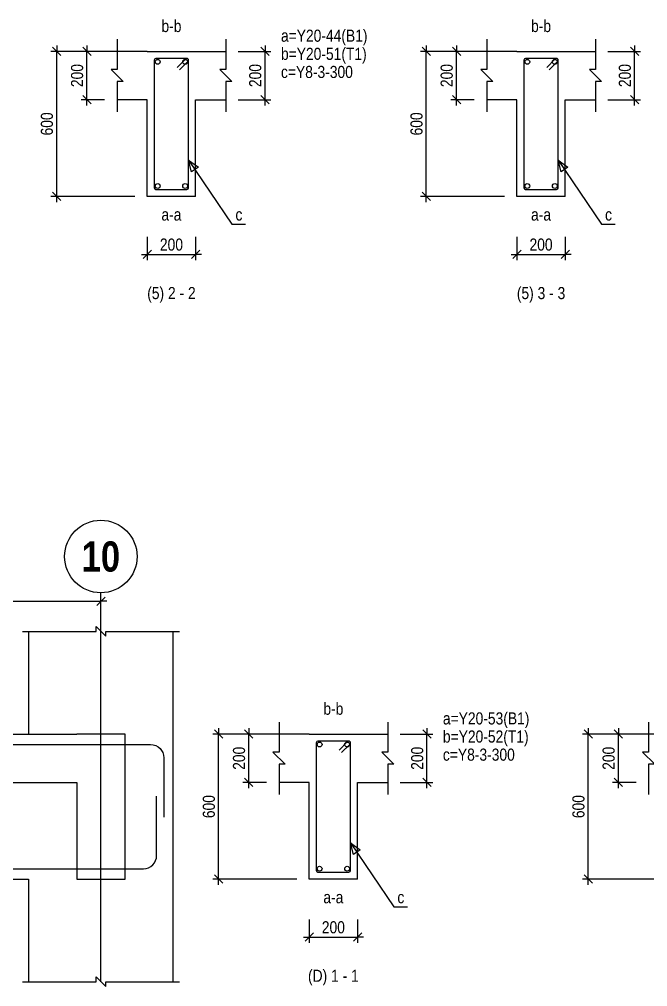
# Model space of a CAD drawing. Extents: x 0 to 206258, y -403073 to 0.
# Drawn here: x 57443 to 62645, y -263224 to -255219 of the extents above; entities that cross this region are included whole.
import ezdxf
from ezdxf.enums import TextEntityAlignment as Align
from ezdxf.lldxf.tags import DXFTag

# ---------------------------------------------------------------- set-up
doc = ezdxf.new("R2010")
doc.units = 0
doc.header["$LTSCALE"] = 1000
for name, color, linetype in [('Axis Circle(Dir 2)', 150, 'Continuous'), ('Axis Label(Dir 1)', 7, 'Continuous'), ('Axis Line(Dir 2)', 150, 'CENTER2'), ('Break Line', 5, 'Continuous'), ('Dimension Line', 5, 'Continuous'), ('Front Elevation Line', 40, 'Continuous'), ('Leader Line', 5, 'Continuous'), ('Link Line', 3, 'Continuous'), ('Rebar Label', 6, 'Continuous'), ('Rebar Line', 7, 'Continuous'), ('Section Label', 1, 'Continuous'), ('Top Rebar Label', 6, 'Continuous'), ('Top Rebar Line', 7, 'Continuous')]:
    doc.layers.add(name, color=color, linetype=linetype)
doc.layers.add('Beam Line(D)', color=112, linetype='Continuous', true_color=0x00bd5e)
doc.layers.add('Link Label', color=94, linetype='Continuous', true_color=0x008100)
doc.styles.add('Axis Label(Dir 1)', font='ARIALNB.TTF', dxfattribs={"height": 250})
doc.styles.add('Dimension Text', font='ARIALN.TTF', dxfattribs={"height": 100})
doc.styles.add('Link Label', font='ARIALN.TTF', dxfattribs={"height": 100})
doc.styles.add('Rebar Label', font='ARIALN.TTF', dxfattribs={"height": 100})
doc.styles.add('Section Label', font='ARIALN.TTF', dxfattribs={"height": 100})
doc.styles.add('Top Rebar Label', font='ARIALN.TTF', dxfattribs={"height": 100})
tags = doc.linetypes.add('CENTER2', pattern=[1.125, 0.75, -0.125, 0.125, -0.125]).pattern_tags.tags
tags[10:11] = [DXFTag(74, 4), DXFTag(75, 0), DXFTag(340, '0'), DXFTag(46, 0.0), DXFTag(50, 0.0), DXFTag(44, 0.0), DXFTag(45, 0.0)]
tags[8:9] = [DXFTag(74, 4), DXFTag(75, 0), DXFTag(340, '0'), DXFTag(46, 0.0), DXFTag(50, 0.0), DXFTag(44, 0.0), DXFTag(45, 0.0)]
tags[6:7] = [DXFTag(74, 4), DXFTag(75, 0), DXFTag(340, '0'), DXFTag(46, 0.0), DXFTag(50, 0.0), DXFTag(44, 0.0), DXFTag(45, 0.0)]
tags[4:5] = [DXFTag(74, 4), DXFTag(75, 0), DXFTag(340, '0'), DXFTag(46, 0.0), DXFTag(50, 0.0), DXFTag(44, 0.0), DXFTag(45, 0.0)]
doc.dimstyles.new('BEAM', dxfattribs={"dimtxt": 100, "dimasz": 30, "dimexe": 48.3, "dimexo": 103.5, "dimgap": 30, "dimtad": 1, "dimtoh": 1, "dimdec": 1, "dimlfac": 0.5, "dimdsep": 46, "dimtxsty": 'Dimension Text', "dimblk": 'PCDIM_TICK', "dimcen": 0.09, "dimclrd": 5, "dimclre": 5, "dimclrt": 5, "dimadec": 1, "dimazin": 0, "dimtp": 1, "dimtm": 1, "dimtfac": 1, "dimtdec": 4, "dimtofl": 0, "dimtmove": 0, "dimatfit": 3, "dimfxl": 1, "dimtolj": 1, "dimtzin": 0, "dimarcsym": 0})

# ---------------------------------------------------------------- blocks, each defined once
blk = doc.blocks.new('PCDIM_TICK')
at = {"layer": 'Dimension Line', "color": 0, "transparency": 33554687}
for p, q in [((1.15, 1.15), (-1.15, -1.15)), ((1.61, 0), (0, 0))]:
    blk.add_line(p, q, dxfattribs=at)
blk = doc.blocks.new('*U3313')
at = {"layer": 'Dimension Line', "color": 5, "true_color": 0x0000ff, "transparency": 16777216}
for p, q in [((59255.8, -255484.3), (59525.6, -255484.3)), ((59477.3, -255884.3), (59477.3, -255484.3)), ((59255.8, -255884.3), (59525.6, -255884.3))]:
    blk.add_line(p, q, dxfattribs=at)
at = {"layer": 'Dimension Line', "color": 5, "true_color": 0x0000ff, "transparency": 16777216, "xscale": 30, "yscale": 30}
for p, rotation in [((59477.3, -255484.3), 89.99999999999447), ((59477.3, -255884.3), 269.9999999999834)]:
    blk.add_blockref('PCDIM_TICK', p, dxfattribs=dict(at, rotation=rotation))
at = {"layer": 'Dimension Line', "color": 5, "true_color": 0x0000ff, "transparency": 16777216, "insert": (59447.3, -255684.3), "char_height": 100, "width": 182.775, "attachment_point": 8, "rotation": 90, "style": 'Dimension Text'}
blk.add_mtext('200', dxfattribs=at)
blk = doc.blocks.new('*U3314')
at = {"layer": 'Dimension Line', "color": 5, "true_color": 0x0000ff, "transparency": 16777216}
for p, q in [((58148.8, -255484.3), (57954, -255484.3)), ((58002.3, -255884.3), (58002.3, -255484.3)), ((58148.8, -255884.3), (57954, -255884.3))]:
    blk.add_line(p, q, dxfattribs=at)
at = {"layer": 'Dimension Line', "color": 5, "true_color": 0x0000ff, "transparency": 16777216, "xscale": 30, "yscale": 30}
for p, rotation in [((58002.3, -255484.3), 89.99999999999447), ((58002.3, -255884.3), 269.9999999999834)]:
    blk.add_blockref('PCDIM_TICK', p, dxfattribs=dict(at, rotation=rotation))
at = {"layer": 'Dimension Line', "color": 5, "true_color": 0x0000ff, "transparency": 16777216, "insert": (57972.3, -255684.3), "char_height": 100, "width": 182.775, "attachment_point": 8, "rotation": 90, "style": 'Dimension Text'}
blk.add_mtext('200', dxfattribs=at)
blk = doc.blocks.new('*U3315')
at = {"layer": 'Dimension Line', "color": 5, "true_color": 0x0000ff, "transparency": 16777216}
for p, q in [((58398.8, -255484.3), (57704, -255484.3)), ((57752.3, -256684.3), (57752.3, -255484.3)), ((58398.8, -256684.3), (57704, -256684.3))]:
    blk.add_line(p, q, dxfattribs=at)
at = {"layer": 'Dimension Line', "color": 5, "true_color": 0x0000ff, "transparency": 16777216, "xscale": 30, "yscale": 30}
for p, rotation in [((57752.3, -255484.3), 89.99999999999447), ((57752.3, -256684.3), 269.9999999999834)]:
    blk.add_blockref('PCDIM_TICK', p, dxfattribs=dict(at, rotation=rotation))
at = {"layer": 'Dimension Line', "color": 5, "true_color": 0x0000ff, "transparency": 16777216, "insert": (57722.3, -256084.3), "char_height": 100, "width": 181.97, "attachment_point": 8, "rotation": 90, "style": 'Dimension Text'}
blk.add_mtext('600', dxfattribs=at)
blk = doc.blocks.new('*U3316')
at = {"layer": 'Dimension Line', "color": 5, "true_color": 0x0000ff, "transparency": 16777216}
for p, q in [((58502.3, -257017.8), (58502.3, -257212.6)), ((58902.3, -257017.8), (58902.3, -257212.6)), ((58502.3, -257164.3), (58902.3, -257164.3))]:
    blk.add_line(p, q, dxfattribs=at)
at = {"layer": 'Dimension Line', "color": 5, "true_color": 0x0000ff, "transparency": 16777216, "xscale": 30, "yscale": 30, "rotation": 180.0000000000004}
blk.add_blockref('PCDIM_TICK', (58502.3, -257164.3), dxfattribs=at)
at = {"layer": 'Dimension Line', "color": 5, "true_color": 0x0000ff, "transparency": 16777216, "xscale": 30, "yscale": 30}
blk.add_blockref('PCDIM_TICK', (58902.3, -257164.3), dxfattribs=at)
at = {"layer": 'Dimension Line', "color": 5, "true_color": 0x0000ff, "transparency": 16777216, "insert": (58702.3, -257134.3), "char_height": 100, "width": 182.775, "attachment_point": 8, "style": 'Dimension Text'}
blk.add_mtext('200', dxfattribs=at)
blk = doc.blocks.new('*U3317')
at = {"layer": 'Dimension Line', "color": 5, "true_color": 0x0000ff, "transparency": 16777216}
for p, q in [((62316, -255484.3), (62585.8, -255484.3)), ((62537.5, -255884.3), (62537.5, -255484.3)), ((62316, -255884.3), (62585.8, -255884.3))]:
    blk.add_line(p, q, dxfattribs=at)
at = {"layer": 'Dimension Line', "color": 5, "true_color": 0x0000ff, "transparency": 16777216, "xscale": 30, "yscale": 30}
for p, rotation in [((62537.5, -255484.3), 89.99999999999447), ((62537.5, -255884.3), 269.9999999999834)]:
    blk.add_blockref('PCDIM_TICK', p, dxfattribs=dict(at, rotation=rotation))
at = {"layer": 'Dimension Line', "color": 5, "true_color": 0x0000ff, "transparency": 16777216, "insert": (62507.5, -255684.3), "char_height": 100, "width": 182.775, "attachment_point": 8, "rotation": 90, "style": 'Dimension Text'}
blk.add_mtext('200', dxfattribs=at)
blk = doc.blocks.new('*U3318')
at = {"layer": 'Dimension Line', "color": 5, "true_color": 0x0000ff, "transparency": 16777216}
for p, q in [((61209, -255484.3), (61014.2, -255484.3)), ((61062.5, -255884.3), (61062.5, -255484.3)), ((61209, -255884.3), (61014.2, -255884.3))]:
    blk.add_line(p, q, dxfattribs=at)
at = {"layer": 'Dimension Line', "color": 5, "true_color": 0x0000ff, "transparency": 16777216, "xscale": 30, "yscale": 30}
for p, rotation in [((61062.5, -255484.3), 89.99999999999447), ((61062.5, -255884.3), 269.9999999999834)]:
    blk.add_blockref('PCDIM_TICK', p, dxfattribs=dict(at, rotation=rotation))
at = {"layer": 'Dimension Line', "color": 5, "true_color": 0x0000ff, "transparency": 16777216, "insert": (61032.5, -255684.3), "char_height": 100, "width": 182.775, "attachment_point": 8, "rotation": 90, "style": 'Dimension Text'}
blk.add_mtext('200', dxfattribs=at)
blk = doc.blocks.new('*U3319')
at = {"layer": 'Dimension Line', "color": 5, "true_color": 0x0000ff, "transparency": 16777216}
for p, q in [((61459, -255484.3), (60764.2, -255484.3)), ((60812.5, -256684.3), (60812.5, -255484.3)), ((61459, -256684.3), (60764.2, -256684.3))]:
    blk.add_line(p, q, dxfattribs=at)
at = {"layer": 'Dimension Line', "color": 5, "true_color": 0x0000ff, "transparency": 16777216, "xscale": 30, "yscale": 30}
for p, rotation in [((60812.5, -255484.3), 89.99999999999447), ((60812.5, -256684.3), 269.9999999999834)]:
    blk.add_blockref('PCDIM_TICK', p, dxfattribs=dict(at, rotation=rotation))
at = {"layer": 'Dimension Line', "color": 5, "true_color": 0x0000ff, "transparency": 16777216, "insert": (60782.5, -256084.3), "char_height": 100, "width": 181.97, "attachment_point": 8, "rotation": 90, "style": 'Dimension Text'}
blk.add_mtext('600', dxfattribs=at)
blk = doc.blocks.new('*U3320')
at = {"layer": 'Dimension Line', "color": 5, "true_color": 0x0000ff, "transparency": 16777216}
for p, q in [((61562.5, -257017.8), (61562.5, -257212.6)), ((61962.5, -257017.8), (61962.5, -257212.6)), ((61562.5, -257164.3), (61962.5, -257164.3))]:
    blk.add_line(p, q, dxfattribs=at)
at = {"layer": 'Dimension Line', "color": 5, "true_color": 0x0000ff, "transparency": 16777216, "xscale": 30, "yscale": 30, "rotation": 180.0000000000004}
blk.add_blockref('PCDIM_TICK', (61562.5, -257164.3), dxfattribs=at)
at = {"layer": 'Dimension Line', "color": 5, "true_color": 0x0000ff, "transparency": 16777216, "xscale": 30, "yscale": 30}
blk.add_blockref('PCDIM_TICK', (61962.5, -257164.3), dxfattribs=at)
at = {"layer": 'Dimension Line', "color": 5, "true_color": 0x0000ff, "transparency": 16777216, "insert": (61762.5, -257134.3), "char_height": 100, "width": 182.775, "attachment_point": 8, "style": 'Dimension Text'}
blk.add_mtext('200', dxfattribs=at)
blk = doc.blocks.new('*U3377')
at = {"layer": 'Dimension Line', "color": 5, "true_color": 0x0000ff, "transparency": 16777216}
for p, q in [((48918, -260180.8), (48918, -259986)), ((58118, -260180.8), (58118, -259986)), ((48918, -260034.3), (58118, -260034.3))]:
    blk.add_line(p, q, dxfattribs=at)
at = {"layer": 'Dimension Line', "color": 5, "true_color": 0x0000ff, "transparency": 16777216, "xscale": 30, "yscale": 30, "rotation": 180.0000000000004}
blk.add_blockref('PCDIM_TICK', (48918, -260034.3), dxfattribs=at)
at = {"layer": 'Dimension Line', "color": 5, "true_color": 0x0000ff, "transparency": 16777216, "xscale": 30, "yscale": 30}
blk.add_blockref('PCDIM_TICK', (58118, -260034.3), dxfattribs=at)
at = {"layer": 'Dimension Line', "color": 5, "true_color": 0x0000ff, "transparency": 16777216, "insert": (53518, -260004.3), "char_height": 100, "width": 249.196, "attachment_point": 8, "style": 'Dimension Text'}
blk.add_mtext('4600', dxfattribs=at)
blk = doc.blocks.new('*U3378')
at = {"layer": 'Dimension Line', "color": 5, "true_color": 0x0000ff, "transparency": 16777216}
for p, q in [((60596.5, -261134.3), (60866.3, -261134.3)), ((60818, -261534.3), (60818, -261134.3)), ((60596.5, -261534.3), (60866.3, -261534.3))]:
    blk.add_line(p, q, dxfattribs=at)
at = {"layer": 'Dimension Line', "color": 5, "true_color": 0x0000ff, "transparency": 16777216, "xscale": 30, "yscale": 30}
for p, rotation in [((60818, -261134.3), 89.99999999999447), ((60818, -261534.3), 269.9999999999834)]:
    blk.add_blockref('PCDIM_TICK', p, dxfattribs=dict(at, rotation=rotation))
at = {"layer": 'Dimension Line', "color": 5, "true_color": 0x0000ff, "transparency": 16777216, "insert": (60788, -261334.3), "char_height": 100, "width": 182.775, "attachment_point": 8, "rotation": 90, "style": 'Dimension Text'}
blk.add_mtext('200', dxfattribs=at)
blk = doc.blocks.new('*U3379')
at = {"layer": 'Dimension Line', "color": 5, "true_color": 0x0000ff, "transparency": 16777216}
for p, q in [((59489.5, -261134.3), (59294.7, -261134.3)), ((59343, -261534.3), (59343, -261134.3)), ((59489.5, -261534.3), (59294.7, -261534.3))]:
    blk.add_line(p, q, dxfattribs=at)
at = {"layer": 'Dimension Line', "color": 5, "true_color": 0x0000ff, "transparency": 16777216, "xscale": 30, "yscale": 30}
for p, rotation in [((59343, -261134.3), 89.99999999999447), ((59343, -261534.3), 269.9999999999834)]:
    blk.add_blockref('PCDIM_TICK', p, dxfattribs=dict(at, rotation=rotation))
at = {"layer": 'Dimension Line', "color": 5, "true_color": 0x0000ff, "transparency": 16777216, "insert": (59313, -261334.3), "char_height": 100, "width": 182.775, "attachment_point": 8, "rotation": 90, "style": 'Dimension Text'}
blk.add_mtext('200', dxfattribs=at)
blk = doc.blocks.new('*U3380')
at = {"layer": 'Dimension Line', "color": 5, "true_color": 0x0000ff, "transparency": 16777216}
for p, q in [((59739.5, -261134.3), (59044.7, -261134.3)), ((59093, -262334.3), (59093, -261134.3)), ((59739.5, -262334.3), (59044.7, -262334.3))]:
    blk.add_line(p, q, dxfattribs=at)
at = {"layer": 'Dimension Line', "color": 5, "true_color": 0x0000ff, "transparency": 16777216, "xscale": 30, "yscale": 30}
for p, rotation in [((59093, -261134.3), 89.99999999999447), ((59093, -262334.3), 269.9999999999834)]:
    blk.add_blockref('PCDIM_TICK', p, dxfattribs=dict(at, rotation=rotation))
at = {"layer": 'Dimension Line', "color": 5, "true_color": 0x0000ff, "transparency": 16777216, "insert": (59063, -261734.3), "char_height": 100, "width": 181.97, "attachment_point": 8, "rotation": 90, "style": 'Dimension Text'}
blk.add_mtext('600', dxfattribs=at)
blk = doc.blocks.new('*U3381')
at = {"layer": 'Dimension Line', "color": 5, "true_color": 0x0000ff, "transparency": 16777216}
for p, q in [((59843, -262667.8), (59843, -262862.6)), ((60243, -262667.8), (60243, -262862.6)), ((59843, -262814.3), (60243, -262814.3))]:
    blk.add_line(p, q, dxfattribs=at)
at = {"layer": 'Dimension Line', "color": 5, "true_color": 0x0000ff, "transparency": 16777216, "xscale": 30, "yscale": 30, "rotation": 180.0000000000004}
blk.add_blockref('PCDIM_TICK', (59843, -262814.3), dxfattribs=at)
at = {"layer": 'Dimension Line', "color": 5, "true_color": 0x0000ff, "transparency": 16777216, "xscale": 30, "yscale": 30}
blk.add_blockref('PCDIM_TICK', (60243, -262814.3), dxfattribs=at)
at = {"layer": 'Dimension Line', "color": 5, "true_color": 0x0000ff, "transparency": 16777216, "insert": (60043, -262784.3), "char_height": 100, "width": 182.775, "attachment_point": 8, "style": 'Dimension Text'}
blk.add_mtext('200', dxfattribs=at)
blk = doc.blocks.new('*U3383')
at = {"layer": 'Dimension Line', "color": 5, "true_color": 0x0000ff, "transparency": 16777216}
for p, q in [((62549.7, -261134.3), (62354.9, -261134.3)), ((62403.2, -261534.3), (62403.2, -261134.3)), ((62549.7, -261534.3), (62354.9, -261534.3))]:
    blk.add_line(p, q, dxfattribs=at)
at = {"layer": 'Dimension Line', "color": 5, "true_color": 0x0000ff, "transparency": 16777216, "xscale": 30, "yscale": 30}
for p, rotation in [((62403.2, -261134.3), 89.99999999999447), ((62403.2, -261534.3), 269.9999999999834)]:
    blk.add_blockref('PCDIM_TICK', p, dxfattribs=dict(at, rotation=rotation))
at = {"layer": 'Dimension Line', "color": 5, "true_color": 0x0000ff, "transparency": 16777216, "insert": (62373.2, -261334.3), "char_height": 100, "width": 182.775, "attachment_point": 8, "rotation": 90, "style": 'Dimension Text'}
blk.add_mtext('200', dxfattribs=at)
blk = doc.blocks.new('*U3384')
at = {"layer": 'Dimension Line', "color": 5, "true_color": 0x0000ff, "transparency": 16777216}
for p, q in [((62799.7, -261134.3), (62104.9, -261134.3)), ((62153.2, -262334.3), (62153.2, -261134.3)), ((62799.7, -262334.3), (62104.9, -262334.3))]:
    blk.add_line(p, q, dxfattribs=at)
at = {"layer": 'Dimension Line', "color": 5, "true_color": 0x0000ff, "transparency": 16777216, "xscale": 30, "yscale": 30}
for p, rotation in [((62153.2, -261134.3), 89.99999999999447), ((62153.2, -262334.3), 269.9999999999834)]:
    blk.add_blockref('PCDIM_TICK', p, dxfattribs=dict(at, rotation=rotation))
at = {"layer": 'Dimension Line', "color": 5, "true_color": 0x0000ff, "transparency": 16777216, "insert": (62123.2, -261734.3), "char_height": 100, "width": 181.97, "attachment_point": 8, "rotation": 90, "style": 'Dimension Text'}
blk.add_mtext('600', dxfattribs=at)

msp = doc.modelspace()

# ---------------------------------------------------------------- linework, layer by layer
at = {"layer": 'Axis Circle(Dir 2)', "transparency": 33554687}
msp.add_circle((58117.965, -259664.284), 300, dxfattribs=at)
at = {"layer": 'Axis Line(Dir 2)', "transparency": 33554687}
msp.add_lwpolyline([(58117.965, -263184.284), (58117.965, -259964.284)], dxfattribs=at)
at = {"layer": 'Beam Line(D)', "transparency": 33554687}
for points in [[(58502.293, -255484.284), (58252.293, -255484.284)], [(58502.293, -255484.284), (58902.293, -255484.284)], [(58502.293, -255484.284), (58502.293, -255484.284)], [(58902.293, -255484.284), (58902.293, -255484.284)], [(58902.293, -255484.284), (59152.293, -255484.284)], [(61562.532, -255484.284), (61312.532, -255484.284)], [(61562.532, -255484.284), (61962.532, -255484.284)], [(61562.532, -255484.284), (61562.532, -255484.284)], [(61962.532, -255484.284), (61962.532, -255484.284)], [(61962.532, -255484.284), (62212.532, -255484.284)], [(58902.293, -256684.284), (58502.293, -256684.284), (58502.293, -255884.284), (58252.293, -255884.284)], [(58902.293, -256684.284), (58902.293, -255884.284), (59152.293, -255884.284)], [(61962.532, -256684.284), (61562.532, -256684.284), (61562.532, -255884.284), (61312.532, -255884.284)], [(61962.532, -256684.284), (61962.532, -255884.284), (62212.532, -255884.284)], [(57517.965, -260284.284), (57517.965, -261134.284)], [(58717.965, -261134.284), (58717.965, -260284.284)], [(49517.965, -261134.284), (57517.965, -261134.284)], [(58717.965, -263184.284), (58717.965, -261134.284)], [(59842.965, -261134.284), (59592.965, -261134.284)], [(59842.965, -261134.284), (60242.965, -261134.284)], [(59842.965, -261134.284), (59842.965, -261134.284)], [(60242.965, -261134.284), (60242.965, -261134.284)], [(60242.965, -261134.284), (60492.965, -261134.284)], [(60242.965, -262334.284), (59842.965, -262334.284), (59842.965, -261534.284), (59592.965, -261534.284)], [(60242.965, -262334.284), (60242.965, -261534.284), (60492.965, -261534.284)], [(49517.965, -262334.284), (57517.965, -262334.284)], [(57517.965, -262334.284), (57517.965, -263184.284)]]:
    msp.add_lwpolyline(points, dxfattribs=at)
at = {"layer": 'Break Line', "transparency": 33554687}
for points in [[(58252.293, -255384.284), (58252.293, -255634.284), (58202.293, -255634.284), (58302.293, -255734.284), (58252.293, -255734.284), (58252.293, -255984.284)], [(59152.293, -255384.284), (59152.293, -255634.284), (59102.293, -255634.284), (59202.293, -255734.284), (59152.293, -255734.284), (59152.293, -255984.284)], [(61312.532, -255384.284), (61312.532, -255634.284), (61262.532, -255634.284), (61362.532, -255734.284), (61312.532, -255734.284), (61312.532, -255984.284)], [(62212.532, -255384.284), (62212.532, -255634.284), (62162.532, -255634.284), (62262.532, -255734.284), (62212.532, -255734.284), (62212.532, -255984.284)], [(57467.965, -260284.284), (58077.965, -260284.284), (58077.965, -260244.284), (58157.965, -260324.284), (58157.965, -260284.284), (58767.965, -260284.284)], [(59592.965, -261034.284), (59592.965, -261284.284), (59542.965, -261284.284), (59642.965, -261384.284), (59592.965, -261384.284), (59592.965, -261634.284)], [(60492.965, -261034.284), (60492.965, -261284.284), (60442.965, -261284.284), (60542.965, -261384.284), (60492.965, -261384.284), (60492.965, -261634.284)], [(62653.203, -261034.284), (62653.203, -261284.284), (62603.203, -261284.284), (62703.203, -261384.284), (62653.203, -261384.284), (62653.203, -261634.284)], [(57467.965, -263184.284), (58077.965, -263184.284), (58077.965, -263144.284), (58157.965, -263224.284), (58157.965, -263184.284), (58767.965, -263184.284)]]:
    msp.add_lwpolyline(points, dxfattribs=at)
at = {"layer": 'Front Elevation Line', "transparency": 33554687}
for points in [[(49117.965, -261134.284), (57917.965, -261134.284)], [(58317.965, -261134.284), (57917.965, -261134.284)], [(58317.965, -262334.284), (58317.965, -261134.284)], [(49117.965, -261534.284), (57917.965, -261534.284)], [(57917.965, -261534.284), (57917.965, -262334.284)], [(57917.965, -262334.284), (58317.965, -262334.284)]]:
    msp.add_lwpolyline(points, dxfattribs=at)
at = {"layer": 'Leader Line', "transparency": 33554687}
for points in [[(58925.234, -256443.008), (58868.549, -256481.297), (58844.293, -256384.283), (58925.234, -256443.008)], [(58844.293, -256384.283), (59202.293, -256914.284), (59315.422, -256914.284)], [(61985.473, -256443.009), (61928.789, -256481.298), (61904.532, -256384.284), (61985.473, -256443.009)], [(61904.532, -256384.284), (62262.532, -256914.284), (62375.661, -256914.284)], [(60265.905, -262093.008), (60209.221, -262131.297), (60184.965, -262034.284), (60265.905, -262093.008)], [(60184.965, -262034.284), (60542.965, -262564.284), (60656.094, -262564.284)]]:
    msp.add_lwpolyline(points, dxfattribs=at)
at = {"layer": 'Link Line', "transparency": 33554687}
for points in [[(58769.482, -255636.894), (58840.193, -255566.183, 0.66817864), (58830.293, -255542.284), (58574.293, -255542.284, 0.41421356), (58560.293, -255556.284), (58560.293, -256612.284, 0.41421356), (58574.293, -256626.284), (58830.293, -256626.284, 0.41421356), (58844.293, -256612.284), (58844.293, -255556.284, 0.66817864), (58820.394, -255546.384), (58749.683, -255617.095)], [(61829.721, -255636.894), (61900.431, -255566.183, 0.66817864), (61890.532, -255542.284), (61634.532, -255542.284, 0.41421356), (61620.532, -255556.284), (61620.532, -256612.284, 0.41421356), (61634.532, -256626.284), (61890.532, -256626.284, 0.41421356), (61904.532, -256612.284), (61904.532, -255556.284, 0.66817864), (61880.632, -255546.384), (61809.922, -255617.095)], [(60110.154, -261286.894), (60180.864, -261216.183, 0.66817864), (60170.965, -261192.284), (59914.965, -261192.284, 0.41421356), (59900.965, -261206.284), (59900.965, -262262.284, 0.41421356), (59914.965, -262276.284), (60170.965, -262276.284, 0.41421356), (60184.965, -262262.284), (60184.965, -261206.284, 0.66817864), (60161.065, -261196.384), (60090.355, -261267.095)]]:
    msp.add_lwpolyline(points, format="xyb", dxfattribs=at)
at = {"layer": 'Rebar Line', "transparency": 33554687}
msp.add_lwpolyline([(48455.965, -261648.284), (48455.965, -262138.328, 0.41421356), (48565.92, -262248.284), (58470.009, -262248.284, 0.41421356), (58579.965, -262138.328), (58579.965, -261648.284)], format="xyb", dxfattribs=at)
for centre in [(58588.293, -255570.284), (58816.293, -255570.284), (61648.532, -255570.284), (61876.532, -255570.284), (58588.293, -256598.284), (58816.293, -256598.284), (61648.532, -256598.284), (61876.532, -256598.284), (59928.965, -261220.284), (60156.965, -261220.284), (59928.965, -262248.284), (60156.965, -262248.284)]:
    msp.add_circle(centre, 20, dxfattribs=at)
at = {"layer": 'Top Rebar Line', "transparency": 33554687}
msp.add_lwpolyline([(48395.965, -261820.284), (48395.965, -261330.239, -0.41421356), (48505.92, -261220.284), (58530.009, -261220.284, -0.41421356), (58639.965, -261330.239), (58639.965, -261820.284)], format="xyb", dxfattribs=at)

# ---------------------------------------------------------------- texts
at = {"layer": 'Axis Label(Dir 1)', "transparency": 33554687, "style": 'Axis Label(Dir 1)'}
msp.add_text('10', height=250, dxfattribs=at).set_placement((58117.965, -259664.284), align=Align.MIDDLE_CENTER)
at = {"layer": 'Link Label', "transparency": 33554687, "style": 'Link Label'}
for s, p in [(' c=Y8-3-300', (59577.293, -255704.284)), ('c', (59232.293, -256884.284)), ('c', (62292.532, -256884.284)), (' c=Y8-3-300', (60917.965, -261354.284)), ('c', (60572.965, -262534.284))]:
    msp.add_text(s, height=100, dxfattribs=at).set_placement(p)
at = {"layer": 'Rebar Label', "transparency": 33554687, "style": 'Rebar Label'}
for s, p in [('b-b', (58702.293, -255354.284)), ('b-b', (61762.532, -255354.284)), ('a-a', (58702.293, -256914.284)), ('a-a', (61762.532, -256914.284)), ('b-b', (60042.965, -261004.284)), ('a-a', (60042.965, -262564.284))]:
    msp.add_text(s, height=100, dxfattribs=at).set_placement(p, align=Align.BOTTOM_CENTER)
for s, p in [(' a=Y20-44(B1)', (59577.293, -255404.284)), (' a=Y20-53(B1)', (60917.965, -261054.284))]:
    msp.add_text(s, height=100, dxfattribs=at).set_placement(p)
at = {"layer": 'Section Label', "transparency": 33554687, "style": 'Section Label'}
for s, p in [('(5) 2 - 2', (58702.293, -257564.284)), ('(5) 3 - 3', (61762.532, -257564.284)), ('(D) 1 - 1', (60042.965, -263214.284))]:
    msp.add_text(s, height=100, dxfattribs=at).set_placement(p, align=Align.BOTTOM_CENTER)
at = {"layer": 'Top Rebar Label', "transparency": 33554687, "style": 'Top Rebar Label'}
for s, p in [(' b=Y20-51(T1)', (59577.293, -255554.284)), (' b=Y20-52(T1)', (60917.965, -261204.284))]:
    msp.add_text(s, height=100, dxfattribs=at).set_placement(p)

# ---------------------------------------------------------------- dimensions: what is measured, and where the dimension line sits
at = {"layer": 'Dimension Line', "transparency": 33554687}
for base, p1, p2, text, picture, middle in [((57752.293, -256084.284), (58502.293, -256684.284), (58502.293, -255484.284), '600', '*U3315', (57752.293, -256084.284)), ((58002.293, -255684.284), (58252.293, -255884.284), (58252.293, -255484.284), '200', '*U3314', (58002.293, -255684.284)), ((59477.293, -255684.284), (59152.293, -255884.284), (59152.293, -255484.284), '200', '*U3313', (59477.293, -255684.284)), ((60812.532, -256084.284), (61562.532, -256684.284), (61562.532, -255484.284), '600', '*U3319', (60812.532, -256084.284)), ((61062.532, -255684.284), (61312.532, -255884.284), (61312.532, -255484.284), '200', '*U3318', (61062.532, -255684.284)), ((62537.532, -255684.284), (62212.532, -255884.284), (62212.532, -255484.284), '200', '*U3317', (62537.532, -255684.284)), ((59092.965, -261734.284), (59842.965, -262334.284), (59842.965, -261134.284), '600', '*U3380', (59092.965, -261734.284)), ((59342.965, -261334.284), (59592.965, -261534.284), (59592.965, -261134.284), '200', '*U3379', (59342.965, -261334.284)), ((60817.965, -261334.284), (60492.965, -261534.284), (60492.965, -261134.284), '200', '*U3378', (60817.965, -261334.284)), ((62153.203, -261734.284), (62903.203, -262334.284), (62903.203, -261134.284), '600', '*U3384', (62153.203, -261734.284)), ((62403.203, -261334.284), (62653.203, -261534.284), (62653.203, -261134.284), '200', '*U3383', (62403.203, -261334.284))]:
    dim = msp.add_linear_dim(base=base, p1=p1, p2=p2, angle=90, text=text, dimstyle='BEAM', override={"dimscale": 1, "dimtxt": 100, "dimasz": 30, "dimexe": 48.3, "dimexo": 103.5, "dimgap": 30, "dimtad": 1, "dimtih": 0, "dimdec": 1, "dimlfac": 0.5, "dimzin": 8, "dimlunit": 2, "dimpost": '', "dimtxsty": 'Dimension Text', "dimblk": 'PCDIM_TICK', "dimse1": 0, "dimse2": 0, "dimsd2": 0, "dimclrd": 5, "dimclre": 5, "dimclrt": 5, "dimaunit": 0, "dimadec": 1, "dimazin": 0, "dimtol": 0, "dimtp": 1, "dimtm": 1, "dimtmove": 0}, dxfattribs=at)
    dim.commit()
    dim.dimension.update_dxf_attribs({"geometry": picture, "text_midpoint": middle})
for base, p1, p2, text, picture, middle in [((58702.293, -257164.284), (58502.293, -256914.284), (58902.293, -256914.284), '200', '*U3316', (58702.293, -257164.284)), ((61762.532, -257164.284), (61562.532, -256914.284), (61962.532, -256914.284), '200', '*U3320', (61762.532, -257164.284)), ((53517.965, -260034.284), (48917.965, -260284.284), (58117.965, -260284.284), '4600', '*U3377', (53517.965, -260034.284)), ((60042.965, -262814.284), (59842.965, -262564.284), (60242.965, -262564.284), '200', '*U3381', (60042.965, -262814.284))]:
    dim = msp.add_linear_dim(base=base, p1=p1, p2=p2, text=text, dimstyle='BEAM', override={"dimscale": 1, "dimtxt": 100, "dimasz": 30, "dimexe": 48.3, "dimexo": 103.5, "dimgap": 30, "dimtad": 1, "dimtih": 0, "dimdec": 1, "dimlfac": 0.5, "dimzin": 8, "dimlunit": 2, "dimpost": '', "dimtxsty": 'Dimension Text', "dimblk": 'PCDIM_TICK', "dimse1": 0, "dimse2": 0, "dimsd2": 0, "dimclrd": 5, "dimclre": 5, "dimclrt": 5, "dimaunit": 0, "dimadec": 1, "dimazin": 0, "dimtol": 0, "dimtp": 1, "dimtm": 1, "dimtmove": 0}, dxfattribs=at)
    dim.commit()
    dim.dimension.update_dxf_attribs({"geometry": picture, "text_midpoint": middle})

doc.saveas('drawing.dxf')
